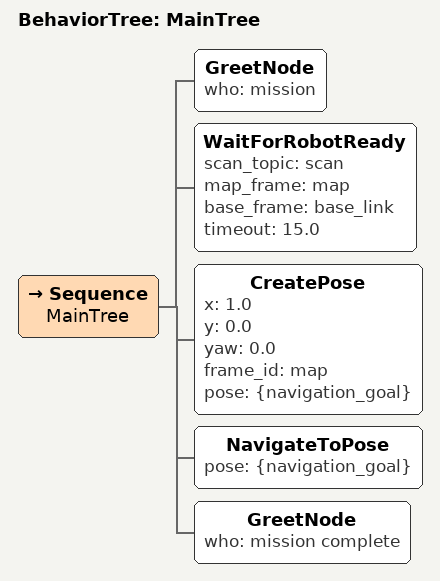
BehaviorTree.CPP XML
<?xml version="1.0"?>

<root BTCPP_format="4" main_tree_to_execute="MainTree">
  <BehaviorTree ID="MainTree">
    <Sequence name="MainTree">
      <GreetNode who="mission"/>

      <WaitForRobotReady
        scan_topic="scan"
        map_frame="map"
        base_frame="base_link"
        timeout="15.0"/>

      <!-- TODO: adjust the goal pose to your mission -->
      <CreatePose
        x="1.0"
        y="0.0"
        yaw="0.0"
        frame_id="map"
        pose="{navigation_goal}"/>

      <NavigateToPose pose="{navigation_goal}"/>

      <GreetNode who="mission complete"/>
    </Sequence>
  </BehaviorTree>
</root>
